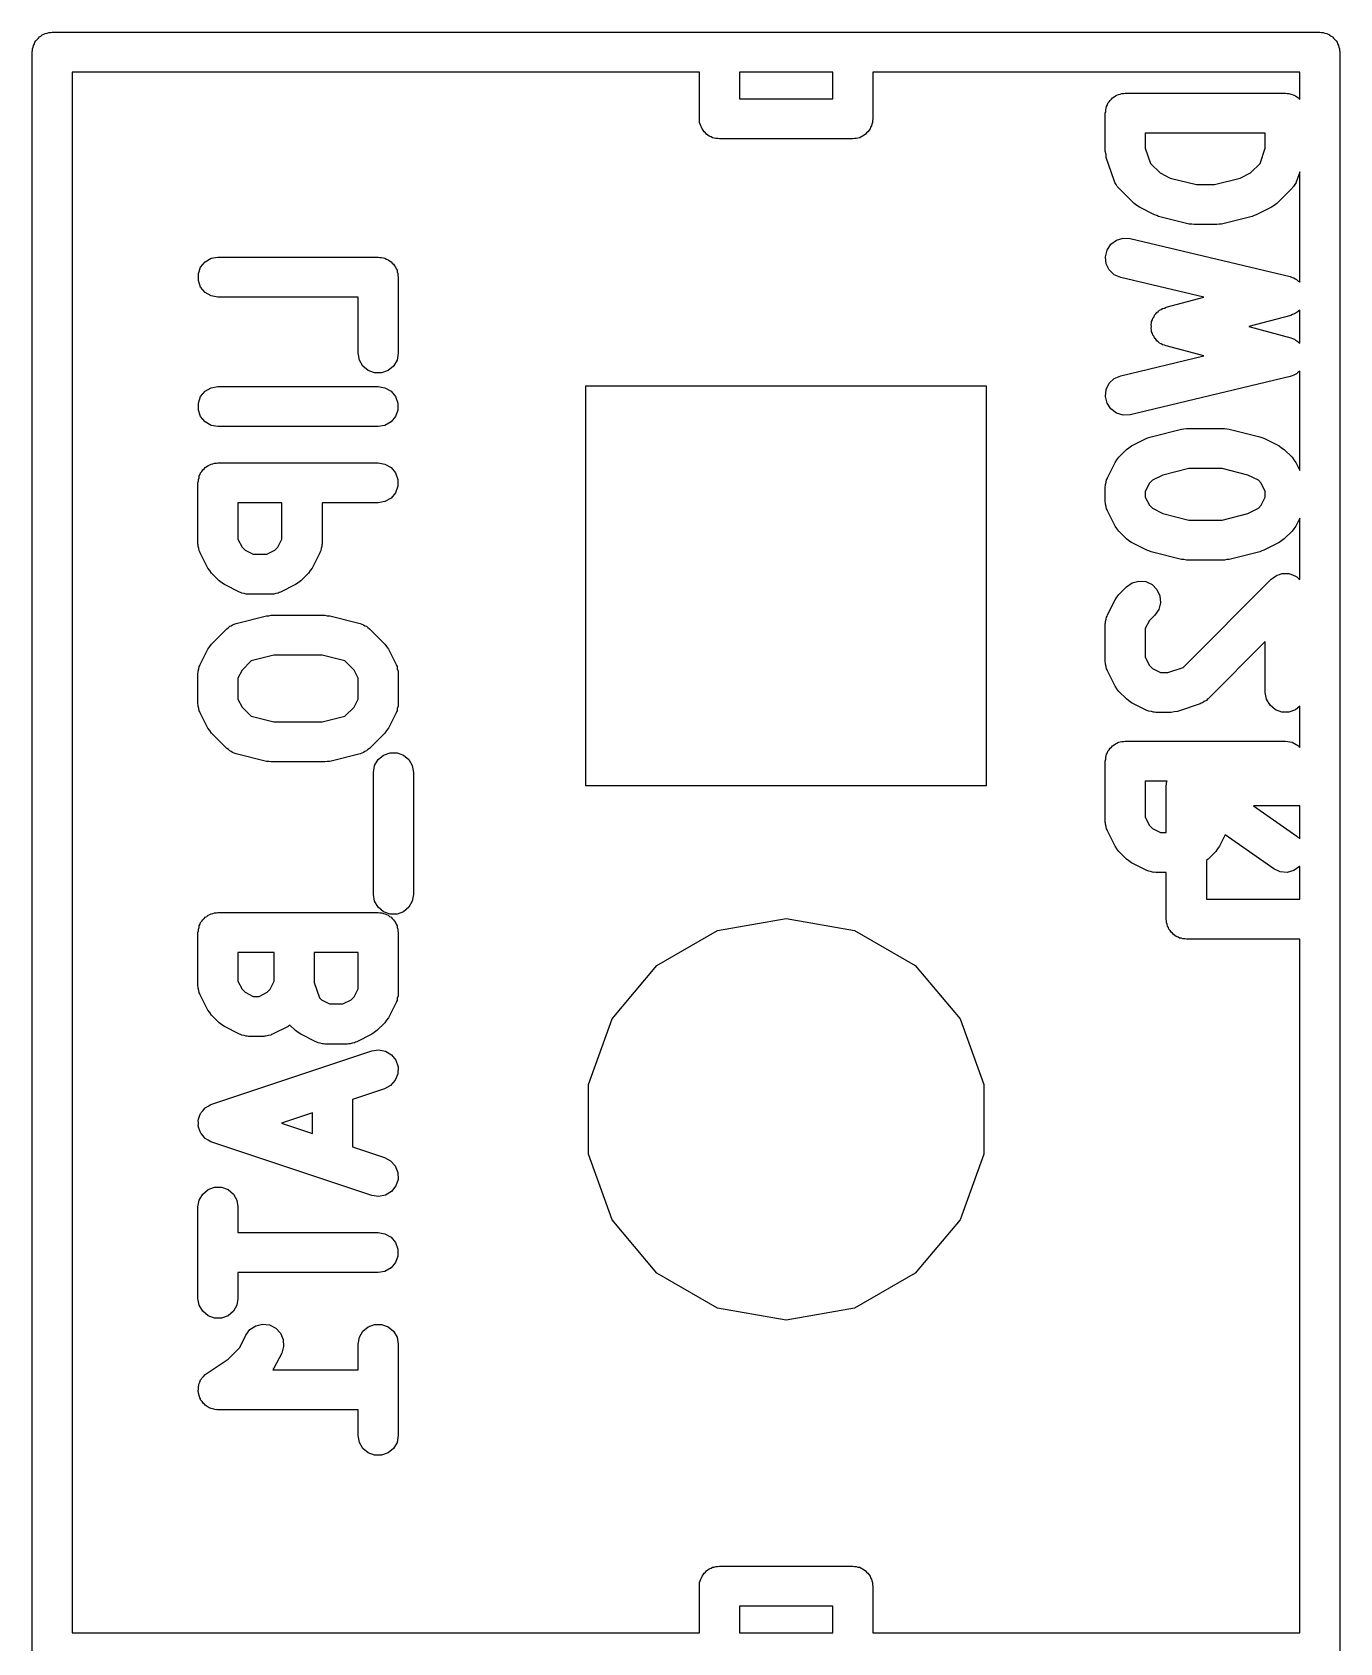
# Model space of a CAD drawing. Extents: x 100 to 214, y -112 to -50.
# Drawn here: x 137.38 to 142.28, y -88.36 to -82.33 of the extents above; entities that cross this region are included whole.
import ezdxf

# ---------------------------------------------------------------- set-up
doc = ezdxf.new("R2010")
doc.units = 0
doc.header["$MEASUREMENT"] = 0
doc.layers.add('BLACK', color=7, linetype='CONTINUOUS')

msp = doc.modelspace()

# ---------------------------------------------------------------- linework, layer by layer
at = {"layer": 'Black'}
for p, q in [((137.393, -82.3518), (137.398, -82.3476)), ((137.398, -82.3476), (137.402, -82.3425)), ((137.402, -82.3425), (137.407, -82.3393)), ((137.407, -82.3393), (137.412, -82.335)), ((137.412, -82.335), (137.419, -82.3328)), ((137.419, -82.3328), (137.424, -82.3295)), ((137.424, -82.3295), (137.431, -82.3284)), ((137.431, -82.3284), (137.437, -82.3261)), ((137.437, -82.3261), (137.444, -82.3261)), ((137.444, -82.3261), (137.45, -82.325)), ((137.45, -82.325), (142.2, -82.325)), ((142.2, -82.325), (142.206, -82.3261)), ((142.206, -82.3261), (142.213, -82.3261)), ((142.213, -82.3261), (142.219, -82.3284)), ((142.219, -82.3284), (142.226, -82.3295)), ((142.226, -82.3295), (142.231, -82.3328)), ((142.231, -82.3328), (142.237, -82.335)), ((142.237, -82.335), (142.243, -82.3393)), ((142.243, -82.3393), (142.248, -82.3425)), ((142.248, -82.3425), (142.252, -82.3476)), ((142.252, -82.3476), (142.257, -82.3518)), ((137.375, -82.4), (137.376, -82.3935)), ((137.375, -88.4), (137.375, -82.4)), ((137.376, -82.387), (137.378, -82.3808)), ((137.376, -82.3935), (137.376, -82.387)), ((137.378, -82.3808), (137.38, -82.3743)), ((137.38, -82.3743), (137.383, -82.3687)), ((137.383, -82.3687), (137.385, -82.3625)), ((137.385, -82.3625), (137.389, -82.3575)), ((137.389, -82.3575), (137.393, -82.3518)), ((142.257, -82.3518), (142.261, -82.3575)), ((142.261, -82.3575), (142.265, -82.3625)), ((142.265, -82.3625), (142.267, -82.3687)), ((142.267, -82.3687), (142.27, -82.3743)), ((142.27, -82.3743), (142.272, -82.3808)), ((142.272, -82.3808), (142.274, -82.387)), ((142.274, -82.387), (142.274, -82.3935)), ((142.274, -82.3935), (142.275, -82.4)), ((142.275, -82.4), (142.275, -88.4)), ((139.875, -82.475), (137.525, -82.475)), ((137.525, -82.475), (137.525, -88.325)), ((139.875, -82.65), (139.875, -82.475)), ((140.375, -82.475), (140.025, -82.475)), ((140.025, -82.475), (140.025, -82.575)), ((140.375, -82.575), (140.375, -82.475)), ((142.125, -82.475), (140.525, -82.475)), ((140.525, -82.475), (140.525, -82.65)), ((142.125, -82.5771), (142.125, -82.475)), ((140.025, -82.575), (140.375, -82.575)), ((141.404, -82.5972), (141.406, -82.5911)), ((141.406, -82.5911), (141.411, -82.586)), ((141.411, -82.586), (141.414, -82.5804)), ((141.414, -82.5804), (141.419, -82.5761)), ((141.419, -82.5761), (141.423, -82.5711)), ((141.423, -82.5711), (141.429, -82.5678)), ((141.429, -82.5678), (141.434, -82.5636)), ((141.434, -82.5636), (141.44, -82.5614)), ((141.44, -82.5614), (141.446, -82.5581)), ((141.446, -82.5581), (141.452, -82.557)), ((141.452, -82.557), (141.458, -82.5547)), ((141.458, -82.5547), (141.465, -82.5547)), ((141.465, -82.5547), (141.471, -82.5536)), ((141.471, -82.5536), (142.071, -82.5536)), ((142.071, -82.5536), (142.078, -82.5547)), ((142.078, -82.5547), (142.084, -82.5547)), ((142.084, -82.5547), (142.091, -82.557)), ((142.091, -82.557), (142.097, -82.5581)), ((142.097, -82.5581), (142.103, -82.5614)), ((142.103, -82.5614), (142.109, -82.5636)), ((142.109, -82.5636), (142.114, -82.5678)), ((142.114, -82.5678), (142.12, -82.5711)), ((142.12, -82.5711), (142.124, -82.5761)), ((142.124, -82.5761), (142.125, -82.5771)), ((139.876, -82.6565), (139.875, -82.65)), ((140.525, -82.65), (140.524, -82.6565)), ((141.396, -82.6286), (141.398, -82.6221)), ((141.396, -82.7714), (141.396, -82.6286)), ((141.398, -82.6155), (141.4, -82.6094)), ((141.398, -82.6221), (141.398, -82.6155)), ((141.4, -82.6094), (141.401, -82.6029)), ((141.401, -82.6029), (141.404, -82.5972)), ((139.876, -82.663), (139.876, -82.6565)), ((139.878, -82.6692), (139.876, -82.663)), ((139.88, -82.6757), (139.878, -82.6692)), ((139.883, -82.6813), (139.88, -82.6757)), ((139.885, -82.6875), (139.883, -82.6813)), ((139.889, -82.6925), (139.885, -82.6875)), ((139.893, -82.6982), (139.889, -82.6925)), ((139.898, -82.7024), (139.893, -82.6982)), ((139.902, -82.7075), (139.898, -82.7024)), ((139.907, -82.7107), (139.902, -82.7075)), ((139.912, -82.715), (139.907, -82.7107)), ((140.493, -82.7107), (140.487, -82.715)), ((140.498, -82.7075), (140.493, -82.7107)), ((140.502, -82.7024), (140.498, -82.7075)), ((140.507, -82.6982), (140.502, -82.7024)), ((140.511, -82.6925), (140.507, -82.6982)), ((140.515, -82.6875), (140.511, -82.6925)), ((140.517, -82.6813), (140.515, -82.6875)), ((140.52, -82.6757), (140.517, -82.6813)), ((140.522, -82.6692), (140.52, -82.6757)), ((140.524, -82.663), (140.522, -82.6692)), ((140.524, -82.6565), (140.524, -82.663)), ((141.546, -82.7036), (141.546, -82.7593)), ((141.996, -82.7036), (141.546, -82.7036)), ((141.996, -82.7593), (141.996, -82.7036)), ((139.919, -82.7172), (139.912, -82.715)), ((139.924, -82.7205), (139.919, -82.7172)), ((139.931, -82.7216), (139.924, -82.7205)), ((139.937, -82.7239), (139.931, -82.7216)), ((139.944, -82.7239), (139.937, -82.7239)), ((139.95, -82.725), (139.944, -82.7239)), ((140.45, -82.725), (139.95, -82.725)), ((140.456, -82.7239), (140.45, -82.725)), ((140.463, -82.7239), (140.456, -82.7239)), ((140.469, -82.7216), (140.463, -82.7239)), ((140.476, -82.7205), (140.469, -82.7216)), ((140.481, -82.7172), (140.476, -82.7205)), ((140.487, -82.715), (140.481, -82.7172)), ((141.399, -82.7833), (141.396, -82.7714)), ((141.546, -82.7593), (141.566, -82.8166)), ((141.977, -82.8166), (141.996, -82.7593)), ((141.4, -82.7951), (141.399, -82.7833)), ((141.429, -82.8809), (141.4, -82.7951)), ((141.566, -82.8166), (141.602, -82.8526)), ((141.941, -82.8526), (141.977, -82.8166)), ((141.431, -82.8847), (141.429, -82.8809)), ((141.432, -82.8888), (141.431, -82.8847)), ((141.437, -82.896), (141.432, -82.8888)), ((141.602, -82.8526), (141.64, -82.8721)), ((141.64, -82.8721), (141.738, -82.8964)), ((141.805, -82.8964), (141.902, -82.8721)), ((141.902, -82.8721), (141.941, -82.8526)), ((142.111, -82.8888), (142.106, -82.896)), ((142.112, -82.8847), (142.111, -82.8888)), ((142.114, -82.8809), (142.112, -82.8847)), ((142.125, -82.8479), (142.114, -82.8809)), ((142.125, -83.262), (142.125, -82.8479)), ((141.441, -82.9038), (141.437, -82.896)), ((141.444, -82.9066), (141.441, -82.9038)), ((141.447, -82.9102), (141.444, -82.9066)), ((141.504, -82.9673), (141.447, -82.9102)), ((141.738, -82.8964), (141.805, -82.8964)), ((142.096, -82.9102), (142.039, -82.9673)), ((142.098, -82.9066), (142.096, -82.9102)), ((142.102, -82.9038), (142.098, -82.9066)), ((142.106, -82.896), (142.102, -82.9038)), ((141.514, -82.9742), (141.504, -82.9673)), ((141.524, -82.9814), (141.514, -82.9742)), ((141.581, -83.0099), (141.524, -82.9814)), ((141.589, -83.0123), (141.581, -83.0099)), ((141.596, -83.0156), (141.589, -83.0123)), ((141.71, -83.0442), (141.596, -83.0156)), ((141.947, -83.0156), (141.832, -83.0442)), ((141.954, -83.0123), (141.947, -83.0156)), ((141.962, -83.0099), (141.954, -83.0123)), ((142.019, -82.9814), (141.962, -83.0099)), ((142.029, -82.9742), (142.019, -82.9814)), ((142.039, -82.9673), (142.029, -82.9742)), ((141.72, -83.0448), (141.71, -83.0442)), ((141.729, -83.0464), (141.72, -83.0448)), ((141.814, -83.0464), (141.729, -83.0464)), ((141.823, -83.0448), (141.814, -83.0464)), ((141.832, -83.0442), (141.823, -83.0448)), ((141.403, -83.1416), (141.417, -83.1199)), ((141.417, -83.1199), (141.438, -83.1044)), ((141.438, -83.1044), (141.463, -83.0969)), ((141.463, -83.0969), (141.489, -83.0985)), ((141.489, -83.0985), (142.089, -83.2413)), ((138.006, -83.2054), (138.023, -83.1854)), ((138.023, -83.1854), (138.046, -83.1724)), ((138.046, -83.1724), (138.071, -83.1679)), ((138.071, -83.1679), (138.671, -83.1679)), ((138.671, -83.1679), (138.678, -83.169)), ((138.678, -83.169), (138.684, -83.169)), ((138.684, -83.169), (138.691, -83.1712)), ((138.691, -83.1712), (138.697, -83.1724)), ((138.697, -83.1724), (138.703, -83.1757)), ((138.703, -83.1757), (138.709, -83.1779)), ((138.709, -83.1779), (138.714, -83.1821)), ((138.714, -83.1821), (138.72, -83.1854)), ((138.72, -83.1854), (138.724, -83.1904)), ((138.724, -83.1904), (138.729, -83.1946)), ((138.729, -83.1946), (138.732, -83.2003)), ((141.397, -83.167), (141.403, -83.1416)), ((141.4, -83.1929), (141.397, -83.167)), ((141.411, -83.2162), (141.4, -83.1929)), ((137.998, -83.2298), (138.006, -83.2054)), ((137.998, -83.2559), (137.998, -83.2298)), ((138.006, -83.2804), (137.998, -83.2559)), ((138.732, -83.2003), (138.736, -83.2054)), ((138.736, -83.2054), (138.739, -83.2115)), ((138.739, -83.2115), (138.742, -83.2172)), ((138.742, -83.2172), (138.743, -83.2237)), ((138.743, -83.2237), (138.745, -83.2298)), ((138.745, -83.2298), (138.745, -83.2364)), ((138.745, -83.2364), (138.746, -83.2429)), ((138.746, -83.2429), (138.746, -83.5286)), ((141.43, -83.234), (141.411, -83.2162)), ((141.454, -83.2444), (141.43, -83.234)), ((141.765, -83.3184), (141.454, -83.2444)), ((142.089, -83.2413), (142.096, -83.2444)), ((142.096, -83.2444), (142.103, -83.2463)), ((142.103, -83.2463), (142.108, -83.2495)), ((142.108, -83.2495), (142.113, -83.2517)), ((142.113, -83.2517), (142.118, -83.2569)), ((142.118, -83.2569), (142.125, -83.2613)), ((138.023, -83.3003), (138.006, -83.2804)), ((138.046, -83.3133), (138.023, -83.3003)), ((138.071, -83.3179), (138.046, -83.3133)), ((142.125, -83.2613), (142.125, -83.262)), ((138.596, -83.3179), (138.071, -83.3179)), ((138.596, -83.5286), (138.596, -83.3179)), ((141.586, -83.3809), (141.59, -83.3756)), ((141.59, -83.3756), (141.595, -83.3718)), ((141.595, -83.3718), (141.6, -83.3671)), ((141.6, -83.3671), (141.606, -83.3644)), ((141.606, -83.3644), (141.611, -83.3606)), ((141.611, -83.3606), (141.618, -83.3589)), ((141.618, -83.3589), (141.624, -83.3561)), ((141.624, -83.3561), (141.765, -83.3184)), ((142.114, -83.3758), (142.109, -83.3781)), ((142.12, -83.3704), (142.114, -83.3758)), ((142.125, -83.3665), (142.12, -83.3704)), ((142.125, -83.4906), (142.125, -83.3665)), ((141.568, -83.4221), (141.57, -83.4157)), ((141.569, -83.4286), (141.568, -83.4221)), ((141.568, -83.435), (141.569, -83.4286)), ((141.57, -83.4414), (141.568, -83.435)), ((141.57, -83.4091), (141.573, -83.4032)), ((141.57, -83.4157), (141.57, -83.4091)), ((141.573, -83.4032), (141.575, -83.397)), ((141.575, -83.397), (141.579, -83.3915)), ((141.579, -83.3915), (141.581, -83.3855)), ((141.581, -83.3855), (141.586, -83.3809)), ((142.091, -83.3868), (141.934, -83.4286)), ((141.934, -83.4286), (142.091, -83.4704)), ((142.098, -83.3835), (142.091, -83.3868)), ((142.105, -83.3813), (142.098, -83.3835)), ((142.109, -83.3781), (142.105, -83.3813)), ((141.57, -83.4481), (141.57, -83.4414)), ((141.573, -83.4539), (141.57, -83.4481)), ((141.575, -83.4602), (141.573, -83.4539)), ((141.579, -83.4656), (141.575, -83.4602)), ((141.581, -83.4717), (141.579, -83.4656)), ((141.586, -83.4762), (141.581, -83.4717)), ((141.59, -83.4815), (141.586, -83.4762)), ((141.595, -83.4854), (141.59, -83.4815)), ((141.6, -83.4901), (141.595, -83.4854)), ((141.606, -83.4928), (141.6, -83.4901)), ((141.611, -83.4965), (141.606, -83.4928)), ((141.618, -83.4982), (141.611, -83.4965)), ((141.624, -83.501), (141.618, -83.4982)), ((142.091, -83.4704), (142.098, -83.4736)), ((142.098, -83.4736), (142.105, -83.4758)), ((142.105, -83.4758), (142.109, -83.4791)), ((142.109, -83.4791), (142.114, -83.4814)), ((142.114, -83.4814), (142.12, -83.4868)), ((142.12, -83.4868), (142.125, -83.4906)), ((138.601, -83.5542), (138.596, -83.5286)), ((138.614, -83.5768), (138.601, -83.5542)), ((138.742, -83.5542), (138.729, -83.5768)), ((138.746, -83.5286), (138.742, -83.5542)), ((141.454, -83.6128), (141.765, -83.5387)), ((141.765, -83.5387), (141.624, -83.501)), ((138.634, -83.5935), (138.614, -83.5768)), ((138.658, -83.6024), (138.634, -83.5935)), ((138.684, -83.6024), (138.658, -83.6024)), ((138.709, -83.5935), (138.684, -83.6024)), ((138.729, -83.5768), (138.709, -83.5935)), ((141.43, -83.6231), (141.454, -83.6128)), ((142.089, -83.6158), (141.489, -83.7587)), ((142.096, -83.6128), (142.089, -83.6158)), ((142.103, -83.6108), (142.096, -83.6128)), ((142.108, -83.6076), (142.103, -83.6108)), ((142.113, -83.6055), (142.108, -83.6076)), ((142.118, -83.6002), (142.113, -83.6055)), ((142.125, -83.5958), (142.118, -83.6002)), ((142.125, -83.968), (142.125, -83.5951)), ((142.125, -83.5951), (142.125, -83.5958)), ((138.006, -83.6911), (138.023, -83.6711)), ((138.023, -83.6711), (138.046, -83.6581)), ((138.046, -83.6581), (138.071, -83.6536)), ((138.071, -83.6536), (138.671, -83.6536)), ((138.671, -83.6536), (138.697, -83.6581)), ((138.697, -83.6581), (138.72, -83.6711)), ((138.72, -83.6711), (138.736, -83.6911)), ((139.45, -85.15), (139.45, -83.65)), ((139.45, -83.65), (140.95, -83.65)), ((140.95, -83.65), (140.95, -85.15)), ((141.397, -83.6902), (141.4, -83.6643)), ((141.4, -83.6643), (141.411, -83.641)), ((141.411, -83.641), (141.43, -83.6231)), ((137.998, -83.7155), (138.006, -83.6911)), ((137.998, -83.7416), (137.998, -83.7155)), ((138.736, -83.6911), (138.745, -83.7155)), ((138.745, -83.7155), (138.745, -83.7416)), ((141.403, -83.7155), (141.397, -83.6902)), ((141.417, -83.7372), (141.403, -83.7155)), ((141.438, -83.7528), (141.417, -83.7372)), ((138.006, -83.7661), (137.998, -83.7416)), ((138.023, -83.786), (138.006, -83.7661)), ((138.046, -83.799), (138.023, -83.786)), ((138.071, -83.8036), (138.046, -83.799)), ((138.697, -83.799), (138.671, -83.8036)), ((138.72, -83.786), (138.697, -83.799)), ((138.736, -83.7661), (138.72, -83.786)), ((138.745, -83.7416), (138.736, -83.7661)), ((141.463, -83.7602), (141.438, -83.7528)), ((141.489, -83.7587), (141.463, -83.7602)), ((138.671, -83.8036), (138.071, -83.8036)), ((141.495, -83.8758), (141.552, -83.8472)), ((141.552, -83.8472), (141.56, -83.8449)), ((141.56, -83.8449), (141.568, -83.8415)), ((141.568, -83.8415), (141.682, -83.813)), ((141.682, -83.813), (141.691, -83.8123)), ((141.691, -83.8123), (141.7, -83.8107)), ((141.7, -83.8107), (141.843, -83.8107)), ((141.843, -83.8107), (141.852, -83.8123)), ((141.852, -83.8123), (141.861, -83.813)), ((141.861, -83.813), (141.975, -83.8415)), ((141.975, -83.8415), (141.983, -83.8449)), ((141.983, -83.8449), (141.991, -83.8472)), ((141.991, -83.8472), (142.048, -83.8758)), ((141.44, -83.9282), (141.447, -83.9184)), ((141.447, -83.9184), (141.476, -83.8898)), ((141.476, -83.8898), (141.485, -83.8829)), ((141.485, -83.8829), (141.495, -83.8758)), ((142.048, -83.8758), (142.057, -83.8829)), ((142.057, -83.8829), (142.067, -83.8898)), ((142.067, -83.8898), (142.096, -83.9184)), ((142.096, -83.9184), (142.103, -83.9282)), ((138.004, -83.983), (138.006, -83.9768)), ((138.006, -83.9768), (138.011, -83.9718)), ((138.011, -83.9718), (138.014, -83.9661)), ((138.014, -83.9661), (138.019, -83.9619)), ((138.019, -83.9619), (138.023, -83.9568)), ((138.023, -83.9568), (138.029, -83.9536)), ((138.029, -83.9536), (138.034, -83.9493)), ((138.034, -83.9493), (138.04, -83.9471)), ((138.04, -83.9471), (138.046, -83.9438)), ((138.046, -83.9438), (138.052, -83.9427)), ((138.052, -83.9427), (138.058, -83.9404)), ((138.058, -83.9404), (138.065, -83.9404)), ((138.065, -83.9404), (138.071, -83.9393)), ((138.071, -83.9393), (138.671, -83.9393)), ((138.671, -83.9393), (138.697, -83.9438)), ((138.697, -83.9438), (138.72, -83.9568)), ((138.72, -83.9568), (138.736, -83.9768)), ((138.736, -83.9768), (138.745, -84.0013)), ((141.404, -83.995), (141.433, -83.9379)), ((141.433, -83.9379), (141.44, -83.9282)), ((141.709, -83.9607), (141.612, -83.9851)), ((141.834, -83.9607), (141.709, -83.9607)), ((141.931, -83.985), (141.834, -83.9607)), ((142.103, -83.9282), (142.11, -83.9379)), ((142.11, -83.9379), (142.125, -83.968)), ((137.996, -84.0143), (137.998, -84.0078)), ((137.996, -84.2429), (137.996, -84.0143)), ((137.998, -84.0013), (138, -83.9951)), ((137.998, -84.0078), (137.998, -84.0013)), ((138, -83.9951), (138.001, -83.9886)), ((138.001, -83.9886), (138.004, -83.983)), ((138.745, -84.0273), (138.736, -84.0518)), ((138.745, -84.0013), (138.745, -84.0273)), ((141.396, -84.0286), (141.397, -84.0243)), ((141.396, -84.0857), (141.396, -84.0286)), ((141.397, -84.02), (141.399, -84.0116)), ((141.397, -84.0243), (141.397, -84.02)), ((141.399, -84.0116), (141.401, -84.0029)), ((141.401, -84.0029), (141.403, -83.9992)), ((141.403, -83.9992), (141.404, -83.995)), ((141.562, -84.0159), (141.546, -84.0463)), ((141.573, -84.0045), (141.562, -84.0159)), ((141.612, -83.9851), (141.573, -84.0045)), ((141.97, -84.0045), (141.931, -83.985)), ((141.981, -84.0159), (141.97, -84.0045)), ((141.996, -84.0463), (141.981, -84.0159)), ((138.146, -84.0893), (138.146, -84.2252)), ((138.311, -84.0893), (138.146, -84.0893)), ((138.311, -84.2252), (138.311, -84.0893)), ((138.671, -84.0893), (138.461, -84.0893)), ((138.461, -84.0893), (138.461, -84.2429)), ((138.697, -84.0848), (138.671, -84.0893)), ((138.72, -84.0717), (138.697, -84.0848)), ((138.736, -84.0518), (138.72, -84.0717)), ((141.397, -84.09), (141.396, -84.0857)), ((141.397, -84.0943), (141.397, -84.09)), ((141.399, -84.1027), (141.397, -84.0943)), ((141.546, -84.0463), (141.546, -84.068)), ((141.546, -84.068), (141.562, -84.0984)), ((141.562, -84.0984), (141.573, -84.1098)), ((141.97, -84.1098), (141.981, -84.0984)), ((141.981, -84.0984), (141.996, -84.068)), ((141.996, -84.068), (141.996, -84.0463)), ((141.401, -84.1114), (141.399, -84.1027)), ((141.403, -84.1151), (141.401, -84.1114)), ((141.404, -84.1193), (141.403, -84.1151)), ((141.433, -84.1764), (141.404, -84.1193)), ((141.573, -84.1098), (141.612, -84.1292)), ((141.612, -84.1292), (141.709, -84.1536)), ((141.709, -84.1536), (141.834, -84.1536)), ((141.834, -84.1536), (141.931, -84.1292)), ((141.931, -84.1292), (141.97, -84.1098)), ((142.125, -84.1463), (142.11, -84.1764)), ((142.125, -84.3771), (142.125, -84.1463)), ((141.44, -84.186), (141.433, -84.1764)), ((141.447, -84.1959), (141.44, -84.186)), ((141.476, -84.2245), (141.447, -84.1959)), ((142.096, -84.1959), (142.067, -84.2245)), ((142.103, -84.1861), (142.096, -84.1959)), ((142.11, -84.1764), (142.103, -84.1861)), ((137.997, -84.2471), (137.996, -84.2429)), ((137.997, -84.2514), (137.997, -84.2471)), ((137.999, -84.2599), (137.997, -84.2514)), ((138.001, -84.2685), (137.999, -84.2599)), ((138.003, -84.2723), (138.001, -84.2685)), ((138.004, -84.2764), (138.003, -84.2723)), ((138.033, -84.3335), (138.004, -84.2764)), ((138.146, -84.2252), (138.162, -84.2556)), ((138.162, -84.2556), (138.173, -84.2669)), ((138.173, -84.2669), (138.203, -84.2821)), ((138.203, -84.2821), (138.254, -84.2821)), ((138.254, -84.2821), (138.284, -84.2669)), ((138.284, -84.2669), (138.296, -84.2556)), ((138.296, -84.2556), (138.311, -84.2252)), ((138.453, -84.2764), (138.424, -84.3335)), ((138.454, -84.2723), (138.453, -84.2764)), ((138.456, -84.2685), (138.454, -84.2723)), ((138.458, -84.2599), (138.456, -84.2685)), ((138.46, -84.2514), (138.458, -84.2599)), ((138.461, -84.2429), (138.46, -84.2471)), ((138.46, -84.2471), (138.46, -84.2514)), ((141.485, -84.2314), (141.476, -84.2245)), ((141.495, -84.2385), (141.485, -84.2314)), ((141.552, -84.2671), (141.495, -84.2385)), ((141.56, -84.2694), (141.552, -84.2671)), ((141.568, -84.2728), (141.56, -84.2694)), ((141.682, -84.3013), (141.568, -84.2728)), ((141.975, -84.2728), (141.861, -84.3013)), ((141.983, -84.2694), (141.975, -84.2728)), ((141.991, -84.2671), (141.983, -84.2694)), ((142.048, -84.2385), (141.991, -84.2671)), ((142.057, -84.2314), (142.048, -84.2385)), ((142.067, -84.2245), (142.057, -84.2314)), ((138.04, -84.3432), (138.033, -84.3335)), ((138.047, -84.353), (138.04, -84.3432)), ((138.417, -84.3432), (138.41, -84.353)), ((138.424, -84.3335), (138.417, -84.3432)), ((141.691, -84.302), (141.682, -84.3013)), ((141.7, -84.3036), (141.691, -84.302)), ((141.843, -84.3036), (141.7, -84.3036)), ((141.852, -84.302), (141.843, -84.3036)), ((141.861, -84.3013), (141.852, -84.302)), ((138.076, -84.3816), (138.047, -84.353)), ((138.085, -84.3885), (138.076, -84.3816)), ((138.095, -84.3957), (138.085, -84.3885)), ((138.152, -84.4242), (138.095, -84.3957)), ((138.362, -84.3957), (138.305, -84.4242)), ((138.372, -84.3885), (138.362, -84.3957)), ((138.382, -84.3816), (138.372, -84.3885)), ((138.41, -84.353), (138.382, -84.3816)), ((141.447, -84.4327), (141.476, -84.4041)), ((141.476, -84.4041), (141.497, -84.3892)), ((141.497, -84.3892), (141.522, -84.3824)), ((141.522, -84.3824), (141.548, -84.3847)), ((141.548, -84.3847), (141.572, -84.3957)), ((141.572, -84.3957), (141.59, -84.4141)), ((141.688, -84.7059), (142.018, -84.3755)), ((142.018, -84.3755), (142.026, -84.3699)), ((142.026, -84.3699), (142.034, -84.3636)), ((142.034, -84.3636), (142.037, -84.3625)), ((142.037, -84.3625), (142.04, -84.3606)), ((142.04, -84.3606), (142.049, -84.3581)), ((142.049, -84.3581), (142.058, -84.3547)), ((142.058, -84.3547), (142.062, -84.3547)), ((142.062, -84.3547), (142.065, -84.3539)), ((142.065, -84.3539), (142.075, -84.3547)), ((142.075, -84.3547), (142.084, -84.3547)), ((142.084, -84.3547), (142.088, -84.3558)), ((142.088, -84.3558), (142.091, -84.3561)), ((142.091, -84.3561), (142.1, -84.3603)), ((142.1, -84.3603), (142.109, -84.3636)), ((142.109, -84.3636), (142.111, -84.3657)), ((142.111, -84.3657), (142.114, -84.3671)), ((142.114, -84.3671), (142.121, -84.3741)), ((142.121, -84.3741), (142.125, -84.3771)), ((138.156, -84.4255), (138.152, -84.4242)), ((138.16, -84.4276), (138.156, -84.4255)), ((138.169, -84.4291), (138.16, -84.4276)), ((138.177, -84.4317), (138.169, -84.4291)), ((138.181, -84.4314), (138.177, -84.4317)), ((138.186, -84.4321), (138.181, -84.4314)), ((138.271, -84.4321), (138.186, -84.4321)), ((138.276, -84.4314), (138.271, -84.4321)), ((138.28, -84.4317), (138.276, -84.4314)), ((138.288, -84.4291), (138.28, -84.4317)), ((138.297, -84.4276), (138.288, -84.4291)), ((138.301, -84.4255), (138.297, -84.4276)), ((138.305, -84.4242), (138.301, -84.4255)), ((141.404, -84.5093), (141.433, -84.4522)), ((141.433, -84.4522), (141.44, -84.4425)), ((141.44, -84.4425), (141.447, -84.4327)), ((141.59, -84.4141), (141.601, -84.4377)), ((141.603, -84.4637), (141.597, -84.4888)), ((141.601, -84.4377), (141.603, -84.4637)), ((138.139, -84.5415), (138.253, -84.513)), ((138.253, -84.513), (138.262, -84.5123)), ((138.262, -84.5123), (138.271, -84.5107)), ((138.271, -84.5107), (138.471, -84.5107)), ((138.471, -84.5107), (138.48, -84.5123)), ((138.48, -84.5123), (138.49, -84.513)), ((138.49, -84.513), (138.604, -84.5415)), ((141.399, -84.5259), (141.401, -84.5172)), ((141.401, -84.5172), (141.403, -84.5135)), ((141.403, -84.5135), (141.404, -84.5093)), ((141.582, -84.5102), (141.562, -84.5301)), ((141.597, -84.4888), (141.582, -84.5102)), ((138.047, -84.6184), (138.104, -84.5613)), ((138.104, -84.5613), (138.11, -84.5571)), ((138.11, -84.5571), (138.115, -84.5521)), ((138.115, -84.5521), (138.121, -84.5497)), ((138.121, -84.5497), (138.125, -84.5463)), ((138.125, -84.5463), (138.132, -84.5445)), ((138.132, -84.5445), (138.139, -84.5415)), ((138.604, -84.5415), (138.61, -84.5445)), ((138.61, -84.5445), (138.617, -84.5463)), ((138.617, -84.5463), (138.622, -84.5497)), ((138.622, -84.5497), (138.628, -84.5521)), ((138.628, -84.5521), (138.633, -84.5571)), ((138.633, -84.5571), (138.639, -84.5613)), ((138.639, -84.5613), (138.696, -84.6184)), ((141.396, -84.5429), (141.397, -84.5386)), ((141.396, -84.6857), (141.396, -84.5429)), ((141.397, -84.5343), (141.399, -84.5259)), ((141.397, -84.5386), (141.397, -84.5343)), ((141.562, -84.5301), (141.546, -84.5606)), ((141.546, -84.5606), (141.546, -84.668)), ((138.004, -84.695), (138.033, -84.6379)), ((138.033, -84.6379), (138.04, -84.6282)), ((138.04, -84.6282), (138.047, -84.6184)), ((138.696, -84.6184), (138.703, -84.6282)), ((138.703, -84.6282), (138.71, -84.6379)), ((138.71, -84.6379), (138.739, -84.695)), ((141.996, -84.6096), (141.782, -84.8245)), ((141.996, -84.8), (141.996, -84.6096)), ((137.999, -84.7116), (138.001, -84.7029)), ((138.001, -84.7029), (138.003, -84.6992)), ((138.003, -84.6992), (138.004, -84.695)), ((138.195, -84.682), (138.162, -84.7159)), ((138.281, -84.6607), (138.195, -84.682)), ((138.462, -84.6607), (138.281, -84.6607)), ((138.547, -84.682), (138.462, -84.6607)), ((138.581, -84.7159), (138.547, -84.682)), ((138.739, -84.695), (138.74, -84.6992)), ((138.74, -84.6992), (138.742, -84.7029)), ((138.742, -84.7029), (138.743, -84.7116)), ((141.397, -84.69), (141.396, -84.6857)), ((141.397, -84.6943), (141.397, -84.69)), ((141.399, -84.7027), (141.397, -84.6943)), ((141.401, -84.7114), (141.399, -84.7027)), ((141.546, -84.668), (141.562, -84.6984)), ((141.562, -84.6984), (141.573, -84.7098)), ((141.631, -84.725), (141.688, -84.7059)), ((137.996, -84.7286), (137.997, -84.7243)), ((137.996, -84.8429), (137.996, -84.7286)), ((137.997, -84.72), (137.999, -84.7116)), ((137.997, -84.7243), (137.997, -84.72)), ((138.162, -84.7159), (138.146, -84.7463)), ((138.146, -84.7463), (138.146, -84.8252)), ((138.596, -84.7463), (138.581, -84.7159)), ((138.596, -84.8252), (138.596, -84.7463)), ((138.743, -84.7116), (138.746, -84.72)), ((138.746, -84.72), (138.746, -84.7243)), ((138.746, -84.7243), (138.746, -84.7286)), ((138.746, -84.7286), (138.746, -84.8429)), ((141.403, -84.7151), (141.401, -84.7114)), ((141.404, -84.7193), (141.403, -84.7151)), ((141.433, -84.7764), (141.404, -84.7193)), ((141.573, -84.7098), (141.603, -84.725)), ((141.603, -84.725), (141.631, -84.725)), ((138.146, -84.8252), (138.162, -84.8556)), ((138.581, -84.8556), (138.596, -84.8252)), ((141.44, -84.786), (141.433, -84.7764)), ((141.447, -84.7959), (141.44, -84.786)), ((141.476, -84.8245), (141.447, -84.7959)), ((141.485, -84.8314), (141.476, -84.8245)), ((141.782, -84.8245), (141.778, -84.8269)), ((142.001, -84.8257), (141.996, -84.8)), ((142.014, -84.8482), (142.001, -84.8257)), ((137.997, -84.8471), (137.996, -84.8429)), ((137.997, -84.8514), (137.997, -84.8471)), ((137.999, -84.8599), (137.997, -84.8514)), ((138.001, -84.8685), (137.999, -84.8599)), ((138.003, -84.8723), (138.001, -84.8685)), ((138.004, -84.8764), (138.003, -84.8723)), ((138.033, -84.9335), (138.004, -84.8764)), ((138.162, -84.8556), (138.195, -84.8894)), ((138.547, -84.8894), (138.581, -84.8556)), ((138.739, -84.8764), (138.71, -84.9335)), ((138.74, -84.8723), (138.739, -84.8764)), ((138.742, -84.8685), (138.74, -84.8723)), ((138.743, -84.8599), (138.742, -84.8685)), ((138.746, -84.8514), (138.743, -84.8599)), ((138.746, -84.8429), (138.746, -84.8471)), ((138.746, -84.8471), (138.746, -84.8514)), ((141.495, -84.8385), (141.485, -84.8314)), ((141.552, -84.8671), (141.495, -84.8385)), ((141.556, -84.8683), (141.552, -84.8671)), ((141.56, -84.8705), (141.556, -84.8683)), ((141.569, -84.872), (141.56, -84.8705)), ((141.577, -84.8745), (141.569, -84.872)), ((141.581, -84.8742), (141.577, -84.8745)), ((141.586, -84.875), (141.581, -84.8742)), ((141.643, -84.875), (141.586, -84.875)), ((141.655, -84.8729), (141.643, -84.875)), ((141.667, -84.8712), (141.655, -84.8729)), ((141.752, -84.8426), (141.667, -84.8712)), ((141.756, -84.8405), (141.752, -84.8426)), ((141.76, -84.8394), (141.756, -84.8405)), ((141.767, -84.8344), (141.76, -84.8394)), ((141.775, -84.8302), (141.767, -84.8344)), ((141.778, -84.8269), (141.775, -84.8302)), ((142.034, -84.865), (142.014, -84.8482)), ((142.058, -84.8739), (142.034, -84.865)), ((142.084, -84.8739), (142.058, -84.8739)), ((142.109, -84.865), (142.084, -84.8739)), ((142.125, -84.8515), (142.109, -84.865)), ((142.125, -85.0061), (142.125, -84.8515)), ((138.04, -84.9432), (138.033, -84.9335)), ((138.047, -84.953), (138.04, -84.9432)), ((138.195, -84.8894), (138.281, -84.9107)), ((138.281, -84.9107), (138.462, -84.9107)), ((138.462, -84.9107), (138.547, -84.8894)), ((138.703, -84.9432), (138.696, -84.953)), ((138.71, -84.9335), (138.703, -84.9432)), ((138.104, -85.0102), (138.047, -84.953)), ((138.696, -84.953), (138.639, -85.0102)), ((141.414, -85.0089), (141.419, -85.0047)), ((141.419, -85.0047), (141.423, -84.9997)), ((141.423, -84.9997), (141.429, -84.9964)), ((141.429, -84.9964), (141.434, -84.9922)), ((141.434, -84.9922), (141.44, -84.9899)), ((141.44, -84.9899), (141.446, -84.9867)), ((141.446, -84.9867), (141.452, -84.9855)), ((141.452, -84.9855), (141.458, -84.9833)), ((141.458, -84.9833), (141.465, -84.9833)), ((141.465, -84.9833), (141.471, -84.9821)), ((141.471, -84.9821), (142.071, -84.9821)), ((142.071, -84.9821), (142.097, -84.9867)), ((142.097, -84.9867), (142.12, -84.9997)), ((142.12, -84.9997), (142.125, -85.0061)), ((138.11, -85.0143), (138.104, -85.0102)), ((138.115, -85.0193), (138.11, -85.0143)), ((138.121, -85.0217), (138.115, -85.0193)), ((138.125, -85.0251), (138.121, -85.0217)), ((138.132, -85.027), (138.125, -85.0251)), ((138.139, -85.0299), (138.132, -85.027)), ((138.253, -85.0585), (138.139, -85.0299)), ((138.262, -85.0591), (138.253, -85.0585)), ((138.271, -85.0607), (138.262, -85.0591)), ((138.471, -85.0607), (138.271, -85.0607)), ((138.48, -85.0591), (138.471, -85.0607)), ((138.49, -85.0585), (138.48, -85.0591)), ((138.604, -85.0299), (138.49, -85.0585)), ((138.61, -85.027), (138.604, -85.0299)), ((138.617, -85.0251), (138.61, -85.027)), ((138.622, -85.0217), (138.617, -85.0251)), ((138.628, -85.0193), (138.622, -85.0217)), ((138.633, -85.0143), (138.628, -85.0193)), ((138.639, -85.0102), (138.633, -85.0143)), ((138.658, -85.0743), (138.671, -85.0518)), ((138.671, -85.0518), (138.691, -85.035)), ((138.691, -85.035), (138.716, -85.0261)), ((138.716, -85.0261), (138.742, -85.0261)), ((138.742, -85.0261), (138.766, -85.035)), ((138.766, -85.035), (138.786, -85.0518)), ((138.786, -85.0518), (138.799, -85.0743)), ((141.396, -85.0571), (141.398, -85.0507)), ((141.396, -85.2857), (141.396, -85.0571)), ((141.398, -85.0441), (141.4, -85.038)), ((141.398, -85.0507), (141.398, -85.0441)), ((141.4, -85.038), (141.401, -85.0315)), ((141.401, -85.0315), (141.404, -85.0258)), ((141.404, -85.0258), (141.406, -85.0196)), ((141.406, -85.0196), (141.411, -85.0146)), ((141.411, -85.0146), (141.414, -85.0089)), ((138.654, -85.1), (138.658, -85.0743)), ((138.654, -85.5571), (138.654, -85.1)), ((138.799, -85.0743), (138.804, -85.1)), ((138.804, -85.1), (138.804, -85.5571)), ((140.95, -85.15), (139.45, -85.15)), ((141.546, -85.1321), (141.546, -85.268)), ((141.628, -85.1321), (141.546, -85.1321)), ((141.625, -85.15), (141.626, -85.1435)), ((141.625, -85.325), (141.625, -85.15)), ((141.626, -85.137), (141.628, -85.1321)), ((141.626, -85.1435), (141.626, -85.137)), ((141.952, -85.225), (142.114, -85.3386)), ((142.125, -85.225), (141.952, -85.225)), ((142.125, -85.3491), (142.125, -85.225)), ((141.397, -85.29), (141.396, -85.2857)), ((141.397, -85.2943), (141.397, -85.29)), ((141.399, -85.3027), (141.397, -85.2943)), ((141.401, -85.3114), (141.399, -85.3027)), ((141.546, -85.268), (141.562, -85.2984)), ((141.562, -85.2984), (141.573, -85.3098)), ((141.573, -85.3098), (141.603, -85.325)), ((141.403, -85.3151), (141.401, -85.3114)), ((141.404, -85.3193), (141.403, -85.3151)), ((141.433, -85.3764), (141.404, -85.3193)), ((141.603, -85.325), (141.625, -85.325)), ((141.846, -85.3335), (141.824, -85.3764)), ((142.028, -85.4614), (141.846, -85.3335)), ((142.114, -85.3386), (142.125, -85.3491)), ((141.44, -85.386), (141.433, -85.3764)), ((141.447, -85.3959), (141.44, -85.386)), ((141.476, -85.4245), (141.447, -85.3959)), ((141.485, -85.4314), (141.476, -85.4245)), ((141.782, -85.4245), (141.775, -85.4291)), ((141.775, -85.4291), (141.775, -85.575)), ((141.81, -85.3959), (141.782, -85.4245)), ((141.817, -85.386), (141.81, -85.3959)), ((141.824, -85.3764), (141.817, -85.386)), ((141.495, -85.4385), (141.485, -85.4314)), ((141.552, -85.4671), (141.495, -85.4385)), ((141.556, -85.4683), (141.552, -85.4671)), ((141.56, -85.4705), (141.556, -85.4683)), ((141.569, -85.472), (141.56, -85.4705)), ((141.577, -85.4745), (141.569, -85.472)), ((141.581, -85.4742), (141.577, -85.4745)), ((141.586, -85.475), (141.581, -85.4742)), ((141.625, -85.475), (141.586, -85.475)), ((141.625, -85.65), (141.625, -85.475)), ((142.052, -85.4724), (142.028, -85.4614)), ((142.078, -85.4747), (142.052, -85.4724)), ((142.103, -85.468), (142.078, -85.4747)), ((142.124, -85.453), (142.103, -85.468)), ((142.125, -85.4523), (142.124, -85.453)), ((142.125, -85.575), (142.125, -85.4523)), ((138.658, -85.5828), (138.654, -85.5571)), ((138.671, -85.6054), (138.658, -85.5828)), ((138.691, -85.6221), (138.671, -85.6054)), ((138.786, -85.6054), (138.766, -85.6221)), ((138.799, -85.5828), (138.786, -85.6054)), ((138.804, -85.5571), (138.799, -85.5828)), ((141.775, -85.575), (142.125, -85.575)), ((138.001, -85.6743), (138.004, -85.6687)), ((138.004, -85.6687), (138.006, -85.6625)), ((138.006, -85.6625), (138.011, -85.6575)), ((138.011, -85.6575), (138.014, -85.6518)), ((138.014, -85.6518), (138.019, -85.6476)), ((138.019, -85.6476), (138.023, -85.6425)), ((138.023, -85.6425), (138.029, -85.6393)), ((138.029, -85.6393), (138.034, -85.635)), ((138.034, -85.635), (138.04, -85.6328)), ((138.04, -85.6328), (138.046, -85.6295)), ((138.046, -85.6295), (138.052, -85.6284)), ((138.052, -85.6284), (138.058, -85.6261)), ((138.058, -85.6261), (138.065, -85.6261)), ((138.065, -85.6261), (138.071, -85.625)), ((138.071, -85.625), (138.671, -85.625)), ((138.671, -85.625), (138.678, -85.6261)), ((138.678, -85.6261), (138.684, -85.6261)), ((138.684, -85.6261), (138.691, -85.6284)), ((138.716, -85.631), (138.691, -85.6221)), ((138.691, -85.6284), (138.697, -85.6295)), ((138.697, -85.6295), (138.703, -85.6328)), ((138.703, -85.6328), (138.709, -85.635)), ((138.709, -85.635), (138.714, -85.6393)), ((138.714, -85.6393), (138.72, -85.6425)), ((138.742, -85.631), (138.716, -85.631)), ((138.72, -85.6425), (138.724, -85.6476)), ((138.724, -85.6476), (138.729, -85.6518)), ((138.729, -85.6518), (138.732, -85.6575)), ((138.732, -85.6575), (138.736, -85.6625)), ((138.736, -85.6625), (138.739, -85.6687)), ((138.739, -85.6687), (138.742, -85.6743)), ((138.766, -85.6221), (138.742, -85.631)), ((139.943, -85.6925), (140.2, -85.6471)), ((140.2, -85.6471), (140.457, -85.6925)), ((141.626, -85.6565), (141.625, -85.65)), ((141.626, -85.663), (141.626, -85.6565)), ((141.628, -85.6692), (141.626, -85.663)), ((141.63, -85.6757), (141.628, -85.6692)), ((137.996, -85.7), (137.998, -85.6935)), ((137.996, -85.9), (137.996, -85.7)), ((137.998, -85.687), (138, -85.6808)), ((137.998, -85.6935), (137.998, -85.687)), ((138, -85.6808), (138.001, -85.6743)), ((138.742, -85.6743), (138.743, -85.6808)), ((138.743, -85.6808), (138.745, -85.687)), ((138.745, -85.687), (138.745, -85.6935)), ((138.745, -85.6935), (138.746, -85.7)), ((138.746, -85.7), (138.746, -85.9286)), ((139.716, -85.8233), (139.943, -85.6925)), ((140.457, -85.6925), (140.684, -85.8233)), ((141.633, -85.6813), (141.63, -85.6757)), ((141.635, -85.6875), (141.633, -85.6813)), ((141.639, -85.6925), (141.635, -85.6875)), ((141.643, -85.6982), (141.639, -85.6925)), ((141.648, -85.7024), (141.643, -85.6982)), ((141.652, -85.7075), (141.648, -85.7024)), ((141.657, -85.7107), (141.652, -85.7075)), ((141.662, -85.715), (141.657, -85.7107)), ((141.669, -85.7172), (141.662, -85.715)), ((141.674, -85.7205), (141.669, -85.7172)), ((141.681, -85.7216), (141.674, -85.7205)), ((141.687, -85.7239), (141.681, -85.7216)), ((141.694, -85.7239), (141.687, -85.7239)), ((141.7, -85.725), (141.694, -85.7239)), ((142.125, -85.725), (141.7, -85.725)), ((142.125, -88.325), (142.125, -85.725)), ((138.146, -85.775), (138.146, -85.8823)), ((138.282, -85.775), (138.146, -85.775)), ((138.282, -85.8823), (138.282, -85.775)), ((138.432, -85.775), (138.432, -85.8878)), ((138.596, -85.775), (138.432, -85.775)), ((138.596, -85.9109), (138.596, -85.775)), ((139.548, -86.0236), (139.716, -85.8233)), ((140.684, -85.8233), (140.852, -86.0236)), ((137.997, -85.9043), (137.996, -85.9)), ((137.997, -85.9086), (137.997, -85.9043)), ((137.999, -85.917), (137.997, -85.9086)), ((138.146, -85.8823), (138.162, -85.9127)), ((138.162, -85.9127), (138.173, -85.9241)), ((138.256, -85.9241), (138.267, -85.9127)), ((138.267, -85.9127), (138.282, -85.8823)), ((138.432, -85.8878), (138.451, -85.9452)), ((138.581, -85.9413), (138.596, -85.9109)), ((138.001, -85.9257), (137.999, -85.917)), ((138.003, -85.9294), (138.001, -85.9257)), ((138.004, -85.9335), (138.003, -85.9294)), ((138.033, -85.9907), (138.004, -85.9335)), ((138.173, -85.9241), (138.203, -85.9393)), ((138.203, -85.9393), (138.225, -85.9393)), ((138.225, -85.9393), (138.256, -85.9241)), ((138.451, -85.9452), (138.459, -85.9526)), ((138.459, -85.9526), (138.489, -85.9679)), ((138.489, -85.9679), (138.539, -85.9679)), ((138.539, -85.9679), (138.57, -85.9526)), ((138.57, -85.9526), (138.581, -85.9413)), ((138.739, -85.9621), (138.71, -86.0193)), ((138.74, -85.958), (138.739, -85.9621)), ((138.742, -85.9542), (138.74, -85.958)), ((138.743, -85.9456), (138.742, -85.9542)), ((138.746, -85.9371), (138.743, -85.9456)), ((138.746, -85.9286), (138.746, -85.9328)), ((138.746, -85.9328), (138.746, -85.9371)), ((138.04, -86.0003), (138.033, -85.9907)), ((138.047, -86.0102), (138.04, -86.0003)), ((138.076, -86.0387), (138.047, -86.0102)), ((138.703, -86.0289), (138.696, -86.0387)), ((138.71, -86.0193), (138.703, -86.0289)), ((139.459, -86.2693), (139.548, -86.0236)), ((140.852, -86.0236), (140.941, -86.2693)), ((138.085, -86.0456), (138.076, -86.0387)), ((138.095, -86.0528), (138.085, -86.0456)), ((138.152, -86.0814), (138.095, -86.0528)), ((138.156, -86.0826), (138.152, -86.0814)), ((138.16, -86.0848), (138.156, -86.0826)), ((138.169, -86.0863), (138.16, -86.0848)), ((138.177, -86.0888), (138.169, -86.0863)), ((138.181, -86.0885), (138.177, -86.0888)), ((138.186, -86.0893), (138.181, -86.0885)), ((138.243, -86.0893), (138.186, -86.0893)), ((138.247, -86.0885), (138.243, -86.0893)), ((138.251, -86.0888), (138.247, -86.0885)), ((138.26, -86.0863), (138.251, -86.0888)), ((138.269, -86.0848), (138.26, -86.0863)), ((138.272, -86.0826), (138.269, -86.0848)), ((138.276, -86.0814), (138.272, -86.0826)), ((138.334, -86.0528), (138.276, -86.0814)), ((138.341, -86.0472), (138.334, -86.0528)), ((138.361, -86.0673), (138.341, -86.0472)), ((138.371, -86.0742), (138.361, -86.0673)), ((138.381, -86.0814), (138.371, -86.0742)), ((138.438, -86.1099), (138.381, -86.0814)), ((138.648, -86.0814), (138.591, -86.1099)), ((138.657, -86.0742), (138.648, -86.0814)), ((138.667, -86.0673), (138.657, -86.0742)), ((138.696, -86.0387), (138.667, -86.0673)), ((138.048, -86.3431), (138.648, -86.1431)), ((138.442, -86.1112), (138.438, -86.1099)), ((138.446, -86.1133), (138.442, -86.1112)), ((138.454, -86.1149), (138.446, -86.1133)), ((138.463, -86.1174), (138.454, -86.1149)), ((138.467, -86.1171), (138.463, -86.1174)), ((138.471, -86.1179), (138.467, -86.1171)), ((138.557, -86.1179), (138.471, -86.1179)), ((138.561, -86.1171), (138.557, -86.1179)), ((138.566, -86.1174), (138.561, -86.1171)), ((138.574, -86.1149), (138.566, -86.1174)), ((138.583, -86.1133), (138.574, -86.1149)), ((138.587, -86.1112), (138.583, -86.1133)), ((138.591, -86.1099), (138.587, -86.1112)), ((138.648, -86.1431), (138.673, -86.1393)), ((138.673, -86.1393), (138.699, -86.1445)), ((138.699, -86.1445), (138.721, -86.1582)), ((138.721, -86.1582), (138.737, -86.1786)), ((138.737, -86.1786), (138.746, -86.2033)), ((138.746, -86.2033), (138.745, -86.2293)), ((138.718, -86.273), (138.695, -86.2854)), ((138.735, -86.2535), (138.718, -86.273)), ((138.745, -86.2293), (138.735, -86.2535)), ((139.459, -86.5307), (139.459, -86.2693)), ((140.941, -86.2693), (140.941, -86.5307)), ((138.695, -86.2854), (138.575, -86.3255)), ((138.575, -86.3255), (138.575, -86.5031)), ((137.998, -86.3992), (138.002, -86.389)), ((138.002, -86.389), (138.005, -86.3786)), ((138.005, -86.3786), (138.007, -86.3769)), ((138.007, -86.3769), (138.008, -86.375)), ((138.008, -86.375), (138.015, -86.3668)), ((138.015, -86.3668), (138.022, -86.3582)), ((138.022, -86.3582), (138.023, -86.3571)), ((138.023, -86.3571), (138.025, -86.3555)), ((138.025, -86.3555), (138.034, -86.3503)), ((138.034, -86.3503), (138.044, -86.3445)), ((138.044, -86.3445), (138.046, -86.3441)), ((138.046, -86.3441), (138.048, -86.3431)), ((138.425, -86.3755), (138.309, -86.4143)), ((138.425, -86.4531), (138.425, -86.3755)), ((137.997, -86.4033), (137.998, -86.4013)), ((137.998, -86.4143), (137.997, -86.4033)), ((137.997, -86.4253), (137.998, -86.4143)), ((137.998, -86.4273), (137.997, -86.4253)), ((137.998, -86.4013), (137.998, -86.3992)), ((137.998, -86.4293), (137.998, -86.4273)), ((138.002, -86.4395), (137.998, -86.4293)), ((138.005, -86.45), (138.002, -86.4395)), ((138.007, -86.4516), (138.005, -86.45)), ((138.008, -86.4535), (138.007, -86.4516)), ((138.015, -86.4618), (138.008, -86.4535)), ((138.309, -86.4143), (138.425, -86.4531)), ((138.022, -86.4704), (138.015, -86.4618)), ((138.023, -86.4715), (138.022, -86.4704)), ((138.025, -86.473), (138.023, -86.4715)), ((138.034, -86.4783), (138.025, -86.473)), ((138.044, -86.484), (138.034, -86.4783)), ((138.046, -86.4844), (138.044, -86.484)), ((138.048, -86.4854), (138.046, -86.4844)), ((138.648, -86.6854), (138.048, -86.4854)), ((138.575, -86.5031), (138.695, -86.5431)), ((138.695, -86.5431), (138.718, -86.5555)), ((138.718, -86.5555), (138.735, -86.575)), ((138.735, -86.575), (138.745, -86.5992)), ((139.548, -86.7764), (139.459, -86.5307)), ((140.941, -86.5307), (140.852, -86.7764)), ((138.746, -86.6253), (138.737, -86.65)), ((138.745, -86.5992), (138.746, -86.6253)), ((138.001, -86.7029), (138.014, -86.6804)), ((138.014, -86.6804), (138.034, -86.6636)), ((138.034, -86.6636), (138.058, -86.6547)), ((138.058, -86.6547), (138.084, -86.6547)), ((138.084, -86.6547), (138.109, -86.6636)), ((138.109, -86.6636), (138.129, -86.6804)), ((138.129, -86.6804), (138.142, -86.7029)), ((138.673, -86.6893), (138.648, -86.6854)), ((138.699, -86.684), (138.673, -86.6893)), ((138.721, -86.6704), (138.699, -86.684)), ((138.737, -86.65), (138.721, -86.6704)), ((137.996, -86.7286), (138.001, -86.7029)), ((137.996, -87.0714), (137.996, -86.7286)), ((138.142, -86.7029), (138.146, -86.7286)), ((138.146, -86.7286), (138.146, -86.825)), ((139.716, -86.9767), (139.548, -86.7764)), ((140.852, -86.7764), (140.684, -86.9767)), ((138.146, -86.825), (138.671, -86.825)), ((138.671, -86.825), (138.697, -86.8295)), ((138.697, -86.8295), (138.72, -86.8425)), ((138.72, -86.8425), (138.736, -86.8625)), ((138.736, -86.8625), (138.745, -86.887)), ((138.736, -86.9375), (138.72, -86.9575)), ((138.745, -86.913), (138.736, -86.9375)), ((138.745, -86.887), (138.745, -86.913)), ((138.671, -86.975), (138.146, -86.975)), ((138.146, -86.975), (138.146, -87.0714)), ((138.697, -86.9705), (138.671, -86.975)), ((138.72, -86.9575), (138.697, -86.9705)), ((139.943, -87.1075), (139.716, -86.9767)), ((140.684, -86.9767), (140.457, -87.1075)), ((138.001, -87.0971), (137.996, -87.0714)), ((138.014, -87.1196), (138.001, -87.0971)), ((138.034, -87.1364), (138.014, -87.1196)), ((138.129, -87.1196), (138.109, -87.1364)), ((138.142, -87.0971), (138.129, -87.1196)), ((138.146, -87.0714), (138.142, -87.0971)), ((140.2, -87.1529), (139.943, -87.1075)), ((140.457, -87.1075), (140.2, -87.1529)), ((138.058, -87.1453), (138.034, -87.1364)), ((138.084, -87.1453), (138.058, -87.1453)), ((138.109, -87.1364), (138.084, -87.1453)), ((138.191, -87.1884), (138.213, -87.174)), ((138.213, -87.174), (138.238, -87.168)), ((138.238, -87.168), (138.264, -87.171)), ((138.264, -87.171), (138.288, -87.1826)), ((138.614, -87.1946), (138.634, -87.1779)), ((138.634, -87.1779), (138.658, -87.169)), ((138.658, -87.169), (138.684, -87.169)), ((138.684, -87.169), (138.709, -87.1779)), ((138.709, -87.1779), (138.729, -87.1946)), ((138.153, -87.2556), (138.176, -87.2093)), ((138.176, -87.2093), (138.191, -87.1884)), ((138.288, -87.1826), (138.305, -87.2015)), ((138.305, -87.2015), (138.316, -87.2254)), ((138.316, -87.2254), (138.317, -87.2514)), ((138.596, -87.2429), (138.601, -87.2172)), ((138.601, -87.2172), (138.614, -87.1946)), ((138.729, -87.1946), (138.742, -87.2172)), ((138.742, -87.2172), (138.746, -87.2429)), ((138.03, -87.3519), (138.109, -87.2989)), ((138.109, -87.2989), (138.153, -87.2556)), ((138.31, -87.2764), (138.281, -87.3335)), ((138.317, -87.2514), (138.31, -87.2764)), ((138.596, -87.3393), (138.596, -87.2429)), ((138.746, -87.2429), (138.746, -87.5857)), ((138.017, -87.3637), (138.023, -87.3568)), ((138.023, -87.3568), (138.027, -87.3548)), ((138.027, -87.3548), (138.03, -87.3519)), ((138.281, -87.3335), (138.277, -87.3393)), ((138.277, -87.3393), (138.596, -87.3393)), ((137.997, -87.4191), (137.998, -87.4102)), ((137.998, -87.4232), (137.997, -87.4191)), ((137.998, -87.4013), (137.999, -87.3974)), ((137.998, -87.4102), (137.998, -87.4013)), ((137.999, -87.3932), (138.003, -87.3852)), ((137.999, -87.3974), (137.999, -87.3932)), ((138.003, -87.3852), (138.006, -87.3768)), ((138.006, -87.3768), (138.009, -87.3736)), ((138.009, -87.3736), (138.011, -87.3699)), ((138.011, -87.3699), (138.017, -87.3637)), ((137.998, -87.4273), (137.998, -87.4232)), ((138.001, -87.4357), (137.998, -87.4273)), ((138.003, -87.4444), (138.001, -87.4357)), ((138.005, -87.4479), (138.003, -87.4444)), ((138.006, -87.4518), (138.005, -87.4479)), ((138.012, -87.4586), (138.006, -87.4518)), ((138.017, -87.4661), (138.012, -87.4586)), ((138.021, -87.4686), (138.017, -87.4661)), ((138.023, -87.4717), (138.021, -87.4686)), ((138.031, -87.4762), (138.023, -87.4717)), ((138.038, -87.4815), (138.031, -87.4762)), ((138.042, -87.4827), (138.038, -87.4815)), ((138.046, -87.4848), (138.042, -87.4827)), ((138.055, -87.4863), (138.046, -87.4848)), ((138.063, -87.4888), (138.055, -87.4863)), ((138.067, -87.4886), (138.063, -87.4888)), ((138.071, -87.4893), (138.067, -87.4886)), ((138.596, -87.4893), (138.071, -87.4893)), ((138.596, -87.5857), (138.596, -87.4893)), ((138.601, -87.6114), (138.596, -87.5857)), ((138.746, -87.5857), (138.742, -87.6114)), ((138.614, -87.6339), (138.601, -87.6114)), ((138.634, -87.6507), (138.614, -87.6339)), ((138.658, -87.6596), (138.634, -87.6507)), ((138.684, -87.6596), (138.658, -87.6596)), ((138.709, -87.6507), (138.684, -87.6596)), ((138.729, -87.6339), (138.709, -87.6507)), ((138.742, -87.6114), (138.729, -87.6339)), ((139.907, -88.0893), (139.912, -88.085)), ((139.912, -88.085), (139.919, -88.0828)), ((139.919, -88.0828), (139.924, -88.0795)), ((139.924, -88.0795), (139.931, -88.0784)), ((139.931, -88.0784), (139.937, -88.0761)), ((139.937, -88.0761), (139.944, -88.0761)), ((139.944, -88.0761), (139.95, -88.075)), ((139.95, -88.075), (140.45, -88.075)), ((140.45, -88.075), (140.456, -88.0761)), ((140.456, -88.0761), (140.463, -88.0761)), ((140.463, -88.0761), (140.469, -88.0784)), ((140.469, -88.0784), (140.476, -88.0795)), ((140.476, -88.0795), (140.481, -88.0828)), ((140.481, -88.0828), (140.487, -88.085)), ((140.487, -88.085), (140.493, -88.0893)), ((139.875, -88.15), (139.876, -88.1435)), ((139.876, -88.137), (139.878, -88.1308)), ((139.876, -88.1435), (139.876, -88.137)), ((139.878, -88.1308), (139.88, -88.1243)), ((139.88, -88.1243), (139.883, -88.1187)), ((139.883, -88.1187), (139.885, -88.1125)), ((139.885, -88.1125), (139.889, -88.1075)), ((139.889, -88.1075), (139.893, -88.1018)), ((139.893, -88.1018), (139.898, -88.0976)), ((139.898, -88.0976), (139.902, -88.0925)), ((139.902, -88.0925), (139.907, -88.0893)), ((140.493, -88.0893), (140.498, -88.0925)), ((140.498, -88.0925), (140.502, -88.0976)), ((140.502, -88.0976), (140.507, -88.1018)), ((140.507, -88.1018), (140.511, -88.1075)), ((140.511, -88.1075), (140.515, -88.1125)), ((140.515, -88.1125), (140.517, -88.1187)), ((140.517, -88.1187), (140.52, -88.1243)), ((140.52, -88.1243), (140.522, -88.1308)), ((140.522, -88.1308), (140.524, -88.137)), ((140.524, -88.137), (140.524, -88.1435)), ((140.524, -88.1435), (140.525, -88.15)), ((139.875, -88.325), (139.875, -88.15)), ((140.525, -88.15), (140.525, -88.325)), ((140.375, -88.225), (140.025, -88.225)), ((140.025, -88.225), (140.025, -88.325)), ((140.375, -88.325), (140.375, -88.225)), ((137.525, -88.325), (139.875, -88.325)), ((140.025, -88.325), (140.375, -88.325)), ((140.525, -88.325), (142.125, -88.325))]:
    msp.add_line(p, q, dxfattribs=at)

doc.saveas('drawing.dxf')
